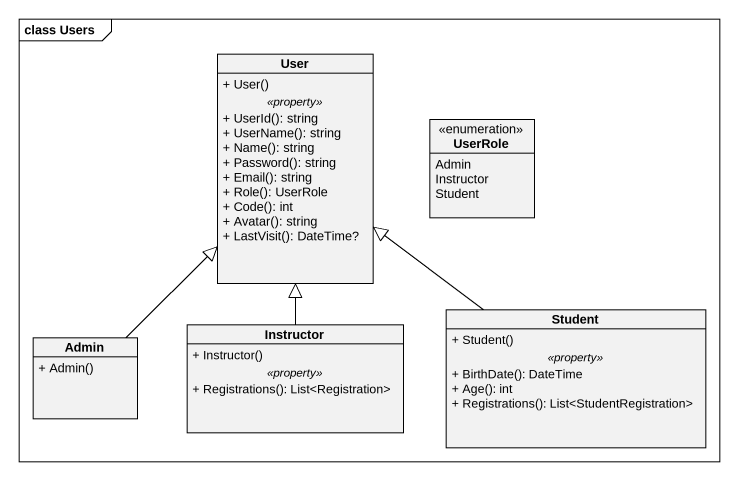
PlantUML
@startuml
mainframe class Users
hide circle
hide empty members
skinparam classAttributeIconSize 0
class User {
  + User()
  .. <<property>> ..
  + UserId(): string
  + UserName(): string
  + Name(): string
  + Password(): string
  + Email(): string
  + Role(): UserRole
  + Code(): int
  + Avatar(): string
  + LastVisit(): DateTime?
}
enum UserRole {
  Admin
  Instructor
  Student
}
class Student {
  + Student()
  .. <<property>> ..
  + BirthDate(): DateTime
  + Age(): int
  + Registrations(): List<StudentRegistration>
}
class Admin {
  + Admin()
}
class Instructor {
  + Instructor()
  .. <<property>> ..
  + Registrations(): List<Registration>
}
Student -up-|> User
Admin -up-|> User
Instructor -up-|> User
@enduml
